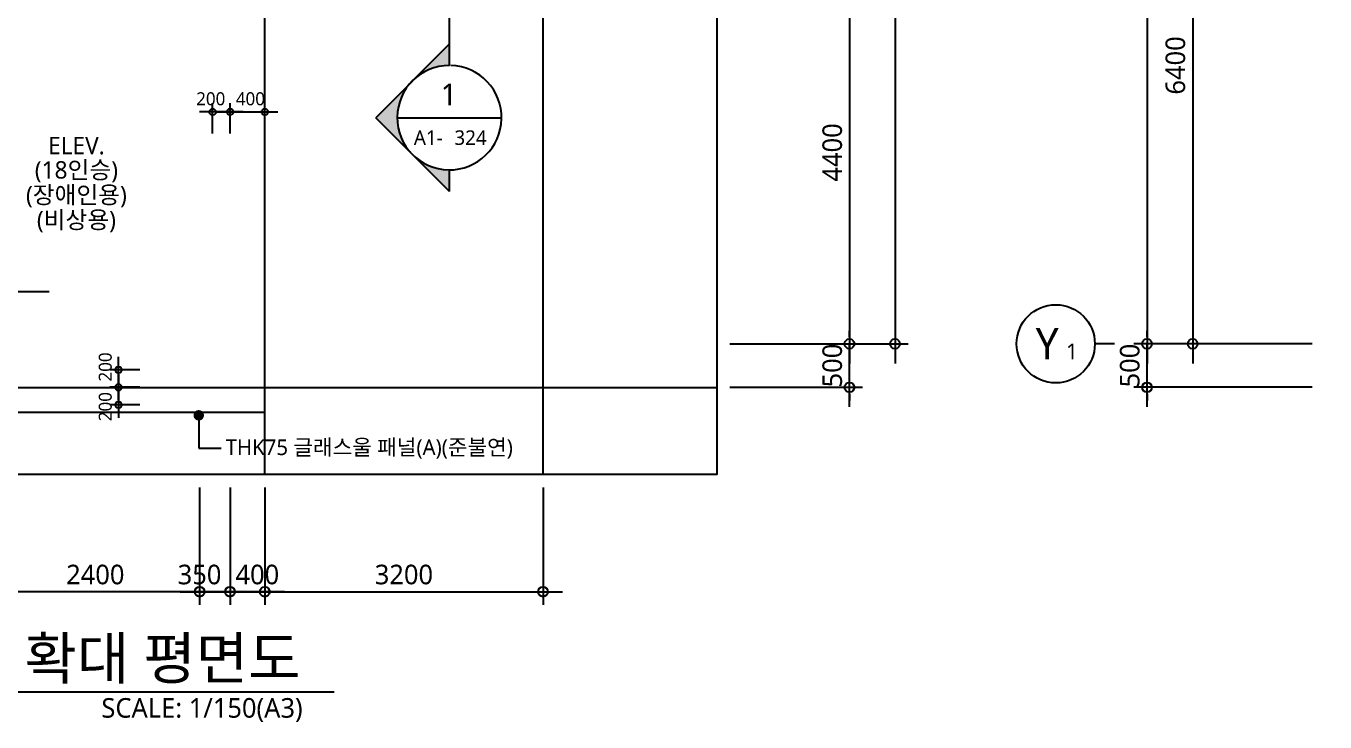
# Model space of a CAD drawing. Header units: millimetres. Extents: x 81033 to 452328, y -17390 to 42241.
# Drawn here: x 157903 to 172845, y 1728 to 9728 of the extents above; entities that cross this region are included whole.
import ezdxf
from ezdxf.enums import TextEntityAlignment as Align

# ---------------------------------------------------------------- set-up
doc = ezdxf.new("R2010")
doc.units = ezdxf.units.MM
doc.header["$LTSCALE"] = 100
doc.header["$MEASUREMENT"] = 0
doc.header["$PDSIZE"] = -10
doc.linetypes.add('CEN', pattern=[62, 60, -1, 0, -1])
doc.layers.get('0').update_dxf_attribs({"linetype": 'CONTINUOUS'})
doc.layers.get('Defpoints').update_dxf_attribs({"color": 171, "linetype": 'CONTINUOUS'})
for name, color, linetype in [('CEN(ST)', 1, 'CEN'), ('INS', 251, 'BATTING'), ('NDIM', 7, 'CONTINUOUS'), ('SYM', 7, 'CONTINUOUS'), ('SYM(AXIS)', 7, 'CONTINUOUS'), ('TEXT', 3, 'CONTINUOUS'), ('TEXT(AXIS)', 2, 'CONTINUOUS'), ('TEXT(MIN)', 7, 'CONTINUOUS'), ('TEXT(노트)', 7, 'CONTINUOUS')]:
    doc.layers.add(name, color=color, linetype=linetype)
doc.styles.add('CGS', font='cgse', dxfattribs={"bigfont": 'cgs'})
doc.styles.add('나눔바른고딕', font='NanumBarunGothic.ttf')
doc.linetypes.add('BATTING', pattern='A,0.0001,-0.1,[134,ltypeshp.shx,S=0.1,R=0,X=-0.1,Y=0],-0.2,[134,ltypeshp.shx,S=0.1,R=180,X=0.1,Y=0],-0.1', length=0.4001)
doc.dimstyles.new('NDIM 1200', dxfattribs={"dimscale": 75, "dimtxt": 3, "dimasz": 1, "dimexe": 2, "dimexo": 2, "dimgap": 1, "dimtad": 1, "dimdec": 0, "dimdsep": 46, "dimtxsty": 'CGS', "dimblk": 'DOT0', "dimcen": 1, "dimdle": 8, "dimclrd": 256, "dimclre": 256, "dimclrt": 256, "dimadec": 0, "dimazin": 0, "dimtfac": 1, "dimtdec": 0, "dimtix": 1, "dimtmove": 2, "dimatfit": 3, "dimldrblk": 'DOT0', "dimfxl": 1, "dimtolj": 1, "dimtzin": 0, "dimlwd": -1, "dimlwe": -1, "dimarcsym": 0})

# ---------------------------------------------------------------- blocks, each defined once
blk = doc.blocks.new('DOT0')
blk.add_line((-3, 0), (3, 0))
at = {"color": 6}
blk.add_circle((0, 0), 0.75, dxfattribs=at)
blk = doc.blocks.new('*D19')
at = {"layer": 'Defpoints', "color": 0, "ltscale": 0.4, "transparency": 16777216}
for p in [(165850, 10475), (165850, 6075), (167375, 6075)]:
    blk.add_point(p, dxfattribs=at)
at = {"layer": 'NDIM', "ltscale": 0.4, "transparency": 16777216}
for p, q in [((166000, 10475), (167525, 10475)), ((167375, 10400), (167375, 6150)), ((166000, 6075), (167525, 6075))]:
    blk.add_line(p, q, dxfattribs=at)
at = {"layer": 'NDIM', "ltscale": 0.4, "transparency": 16777216, "xscale": 75, "yscale": 75, "zscale": 75}
for p, rotation in [((167375, 10475), 90), ((167375, 6075), 270)]:
    blk.add_blockref('DOT0', p, dxfattribs=dict(at, rotation=rotation))
at = {"layer": 'NDIM', "ltscale": 0.4, "transparency": 16777216, "insert": (167178, 8275), "char_height": 225, "attachment_point": 5, "rotation": 90, "style": '나눔바른고딕'}
blk.add_mtext('\\A1;4400', dxfattribs=at)
blk = doc.blocks.new('*D20')
at = {"layer": 'Defpoints', "color": 0, "ltscale": 0.4, "transparency": 16777216}
for p in [(165850, 6075), (167375, 6075), (165850, 5575)]:
    blk.add_point(p, dxfattribs=at)
at = {"layer": 'NDIM', "ltscale": 0.4, "transparency": 16777216}
for p, q in [((167375, 6150), (167375, 6225)), ((166000, 6075), (167525, 6075)), ((167375, 5575), (167375, 6075)), ((166000, 5575), (167525, 5575)), ((167375, 5500), (167375, 5425))]:
    blk.add_line(p, q, dxfattribs=at)
at = {"layer": 'NDIM', "ltscale": 0.4, "transparency": 16777216, "xscale": 75, "yscale": 75, "zscale": 75}
for p, rotation in [((167375, 6075), 270), ((167375, 5575), 90)]:
    blk.add_blockref('DOT0', p, dxfattribs=dict(at, rotation=rotation))
at = {"layer": 'NDIM', "ltscale": 0.4, "transparency": 16777216, "insert": (167178, 5825), "char_height": 225, "attachment_point": 5, "rotation": 90, "style": '나눔바른고딕'}
blk.add_mtext('\\A1;500', dxfattribs=at)
blk = doc.blocks.new('*D21')
at = {"layer": 'Defpoints', "color": 0, "ltscale": 0.4, "transparency": 16777216}
for p in [(165850, 22575), (165850, 6075), (167900, 6075)]:
    blk.add_point(p, dxfattribs=at)
at = {"layer": 'NDIM', "ltscale": 0.4, "transparency": 16777216}
for p, q in [((166000, 22575), (168050, 22575)), ((167900, 22500), (167900, 6150)), ((166000, 6075), (168050, 6075))]:
    blk.add_line(p, q, dxfattribs=at)
at = {"layer": 'NDIM', "ltscale": 0.4, "transparency": 16777216, "xscale": 75, "yscale": 75, "zscale": 75}
for p, rotation in [((167900, 22575), 90), ((167900, 6075), 270)]:
    blk.add_blockref('DOT0', p, dxfattribs=dict(at, rotation=rotation))
at = {"layer": 'NDIM', "ltscale": 0.4, "transparency": 16777216, "insert": (167703, 14325), "char_height": 225, "attachment_point": 5, "rotation": 90, "style": '나눔바른고딕'}
blk.add_mtext('\\A1;16500', dxfattribs=at)
blk = doc.blocks.new('A$C2F20087E')
at = {"layer": 'SYM(AXIS)'}
blk.add_line((600, 0), (600, 300), dxfattribs=at)
blk.add_circle((600, 900), 600, dxfattribs=at)
blk = doc.blocks.new('*D117')
at = {"layer": 'Defpoints', "color": 0, "ltscale": 0.4, "transparency": 16777216}
for p in [(172847, 15775), (170798, 6075), (172847, 6075)]:
    blk.add_point(p, dxfattribs=at)
at = {"layer": 'NDIM', "ltscale": 0.4, "transparency": 16777216}
for p, q in [((172697, 15775), (170648, 15775)), ((170798, 15700), (170798, 6150)), ((172697, 6075), (170648, 6075))]:
    blk.add_line(p, q, dxfattribs=at)
at = {"layer": 'NDIM', "ltscale": 0.4, "transparency": 16777216, "xscale": 75, "yscale": 75, "zscale": 75}
for p, rotation in [((170798, 15775), 90), ((170798, 6075), 270)]:
    blk.add_blockref('DOT0', p, dxfattribs=dict(at, rotation=rotation))
at = {"layer": 'NDIM', "ltscale": 0.4, "transparency": 16777216, "insert": (170600, 10925), "char_height": 225, "attachment_point": 5, "rotation": 90, "style": '나눔바른고딕'}
blk.add_mtext('\\A1;9700', dxfattribs=at)
blk = doc.blocks.new('*D118')
at = {"layer": 'Defpoints', "color": 0, "ltscale": 0.4, "transparency": 16777216}
for p in [(170798, 6075), (172847, 6075), (172847, 5575)]:
    blk.add_point(p, dxfattribs=at)
at = {"layer": 'NDIM', "ltscale": 0.4, "transparency": 16777216}
for p, q in [((170798, 6150), (170798, 6225)), ((172697, 6075), (170648, 6075)), ((170798, 5575), (170798, 6075)), ((172697, 5575), (170648, 5575)), ((170798, 5500), (170798, 5425))]:
    blk.add_line(p, q, dxfattribs=at)
at = {"layer": 'NDIM', "ltscale": 0.4, "transparency": 16777216, "xscale": 75, "yscale": 75, "zscale": 75}
for p, rotation in [((170798, 6075), 270), ((170798, 5575), 90)]:
    blk.add_blockref('DOT0', p, dxfattribs=dict(at, rotation=rotation))
at = {"layer": 'NDIM', "ltscale": 0.4, "transparency": 16777216, "insert": (170600, 5825), "char_height": 225, "attachment_point": 5, "rotation": 90, "style": '나눔바른고딕'}
blk.add_mtext('\\A1;500', dxfattribs=at)
blk = doc.blocks.new('*D120')
at = {"layer": 'Defpoints', "color": 0, "ltscale": 0.4, "transparency": 16777216}
for p in [(172847, 12475), (171323, 6075), (172847, 6075)]:
    blk.add_point(p, dxfattribs=at)
at = {"layer": 'NDIM', "ltscale": 0.4, "transparency": 16777216}
for p, q in [((172697, 12475), (171173, 12475)), ((171323, 12400), (171323, 6150)), ((172697, 6075), (171173, 6075))]:
    blk.add_line(p, q, dxfattribs=at)
at = {"layer": 'NDIM', "ltscale": 0.4, "transparency": 16777216, "xscale": 75, "yscale": 75, "zscale": 75}
for p, rotation in [((171323, 12475), 90), ((171323, 6075), 270)]:
    blk.add_blockref('DOT0', p, dxfattribs=dict(at, rotation=rotation))
at = {"layer": 'NDIM', "ltscale": 0.4, "transparency": 16777216, "insert": (171125, 9275), "char_height": 225, "attachment_point": 5, "rotation": 90, "style": '나눔바른고딕'}
blk.add_mtext('\\A1;6400', dxfattribs=at)
blk = doc.blocks.new('SECTION-11')
at = {"layer": 'SYM'}
blk.add_hatch(color=256, dxfattribs=at).paths.add_polyline_path([(171265, 27376), (171625, 27232), (171625, 27376)])
h = blk.add_hatch(color=256, dxfattribs=at)
h.paths.add_polyline_path([(170777, 11530), (171201, 11106, -0.414214), (171201, 11954)])
h.paths.add_polyline_path([(171201, 11106), (171625, 10682), (171625, 10930, -0.198912)])
h.paths.add_polyline_path([(171201, 11954, -0.198912), (171625, 12130), (171625, 12379)])
at = {"layer": 'Defpoints'}
blk.add_line((171625, 13930), (171625, 25132), dxfattribs=at)
at = {"layer": 'SYM'}
for p, q in [((171265, 27376), (171625, 27232)), ((171625, 27376), (171265, 27376)), ((171625, 25492), (171625, 27376)), ((171625, 25132), (171625, 25312)), ((171625, 13630), (171625, 13930)), ((171625, 12130), (171625, 13330)), ((171625, 12379), (170777, 11530)), ((171625, 10682), (170777, 11530)), ((171025, 11530), (172225, 11530)), ((171625, 10682), (171625, 10930))]:
    blk.add_line(p, q, dxfattribs=at)
blk.add_arc((171625, 11530), 600, 90, 88.3138, dxfattribs=at)
blk = doc.blocks.new('*D373')
at = {"layer": 'Defpoints', "color": 0, "ltscale": 0.4, "transparency": 16777216}
for p in [(160650, 8740), (160250, 8392), (160650, 8392)]:
    blk.add_point(p, dxfattribs=at)
at = {"layer": 'NDIM', "ltscale": 0.4, "transparency": 16777216}
for p, q in [((160250, 8492), (160250, 8840)), ((160650, 8492), (160650, 8840)), ((160300, 8740), (160600, 8740))]:
    blk.add_line(p, q, dxfattribs=at)
at = {"layer": 'NDIM', "ltscale": 0.4, "transparency": 16777216, "xscale": 50, "yscale": 50, "zscale": 50, "rotation": 180}
blk.add_blockref('DOT0', (160250, 8740), dxfattribs=at)
at = {"layer": 'NDIM', "ltscale": 0.4, "transparency": 16777216, "xscale": 50, "yscale": 50, "zscale": 50}
blk.add_blockref('DOT0', (160650, 8740), dxfattribs=at)
at = {"layer": 'NDIM', "ltscale": 0.4, "transparency": 16777216, "insert": (160484, 8891), "char_height": 150, "attachment_point": 5, "style": '나눔바른고딕'}
blk.add_mtext('\\A1;400', dxfattribs=at)
blk = doc.blocks.new('*D374')
at = {"layer": 'Defpoints', "color": 0, "ltscale": 0.4, "transparency": 16777216}
for p in [(160050, 8740), (160050, 8392), (160250, 8392)]:
    blk.add_point(p, dxfattribs=at)
at = {"layer": 'NDIM', "ltscale": 0.4, "transparency": 16777216}
for p, q in [((160050, 8492), (160050, 8840)), ((160250, 8492), (160250, 8840)), ((160200, 8740), (160100, 8740))]:
    blk.add_line(p, q, dxfattribs=at)
at = {"layer": 'NDIM', "ltscale": 0.4, "transparency": 16777216, "xscale": 50, "yscale": 50, "zscale": 50, "rotation": 180}
blk.add_blockref('DOT0', (160050, 8740), dxfattribs=at)
at = {"layer": 'NDIM', "ltscale": 0.4, "transparency": 16777216, "xscale": 50, "yscale": 50, "zscale": 50}
blk.add_blockref('DOT0', (160250, 8740), dxfattribs=at)
at = {"layer": 'NDIM', "ltscale": 0.4, "transparency": 16777216, "insert": (160028, 8891), "char_height": 150, "attachment_point": 5, "style": '나눔바른고딕'}
blk.add_mtext('\\A1;200', dxfattribs=at)
blk = doc.blocks.new('*D330')
at = {"layer": 'Defpoints', "color": 0, "ltscale": 0.4, "transparency": 16777216}
for p in [(158966, 5775), (159313, 5775), (159313, 5575)]:
    blk.add_point(p, dxfattribs=at)
at = {"layer": 'NDIM', "ltscale": 0.4, "transparency": 16777216}
for p, q in [((159213, 5775), (158866, 5775)), ((158966, 5625), (158966, 5725)), ((159213, 5575), (158866, 5575))]:
    blk.add_line(p, q, dxfattribs=at)
at = {"layer": 'NDIM', "ltscale": 0.4, "transparency": 16777216, "xscale": 50, "yscale": 50, "zscale": 50}
for p, rotation in [((158966, 5775), 90), ((158966, 5575), 270)]:
    blk.add_blockref('DOT0', p, dxfattribs=dict(at, rotation=rotation))
at = {"layer": 'NDIM', "ltscale": 0.4, "transparency": 16777216, "insert": (158815, 5809), "char_height": 150, "attachment_point": 5, "rotation": 90, "style": '나눔바른고딕'}
blk.add_mtext('\\A1;200', dxfattribs=at)
blk = doc.blocks.new('*D331')
at = {"layer": 'Defpoints', "color": 0, "ltscale": 0.4, "transparency": 16777216}
for p in [(159313, 5575), (158966, 5375), (159313, 5375)]:
    blk.add_point(p, dxfattribs=at)
at = {"layer": 'NDIM', "ltscale": 0.4, "transparency": 16777216}
for p, q in [((159213, 5575), (158866, 5575)), ((158966, 5525), (158966, 5425)), ((159213, 5375), (158866, 5375))]:
    blk.add_line(p, q, dxfattribs=at)
at = {"layer": 'NDIM', "ltscale": 0.4, "transparency": 16777216, "xscale": 50, "yscale": 50, "zscale": 50}
for p, rotation in [((158966, 5575), 90), ((158966, 5375), 270)]:
    blk.add_blockref('DOT0', p, dxfattribs=dict(at, rotation=rotation))
at = {"layer": 'NDIM', "ltscale": 0.4, "transparency": 16777216, "insert": (158815, 5353), "char_height": 150, "attachment_point": 5, "rotation": 90, "style": '나눔바른고딕'}
blk.add_mtext('\\A1;200', dxfattribs=at)
blk = doc.blocks.new('*D575')
at = {"layer": 'Defpoints', "color": 0, "ltscale": 0.4, "transparency": 16777216}
for p in [(157500, 4575), (159900, 4575), (157500, 3225)]:
    blk.add_point(p, dxfattribs=at)
at = {"layer": 'NDIM', "ltscale": 0.4, "transparency": 16777216}
for p, q in [((157500, 4425), (157500, 3075)), ((159900, 4425), (159900, 3075)), ((159825, 3225), (157575, 3225))]:
    blk.add_line(p, q, dxfattribs=at)
at = {"layer": 'NDIM', "ltscale": 0.4, "transparency": 16777216, "xscale": 75, "yscale": 75, "zscale": 75, "rotation": 180}
blk.add_blockref('DOT0', (157500, 3225), dxfattribs=at)
at = {"layer": 'NDIM', "ltscale": 0.4, "transparency": 16777216, "xscale": 75, "yscale": 75, "zscale": 75}
blk.add_blockref('DOT0', (159900, 3225), dxfattribs=at)
at = {"layer": 'NDIM', "ltscale": 0.4, "transparency": 16777216, "insert": (158700, 3422), "char_height": 225, "attachment_point": 5, "style": '나눔바른고딕'}
blk.add_mtext('\\A1;2400', dxfattribs=at)
blk = doc.blocks.new('*D576')
at = {"layer": 'Defpoints', "color": 0, "ltscale": 0.4, "transparency": 16777216}
for p in [(160650, 4575), (163850, 4575), (163850, 3225)]:
    blk.add_point(p, dxfattribs=at)
at = {"layer": 'NDIM', "ltscale": 0.4, "transparency": 16777216}
for p, q in [((160650, 4425), (160650, 3075)), ((163850, 4425), (163850, 3075)), ((160725, 3225), (163775, 3225))]:
    blk.add_line(p, q, dxfattribs=at)
at = {"layer": 'NDIM', "ltscale": 0.4, "transparency": 16777216, "xscale": 75, "yscale": 75, "zscale": 75, "rotation": 180}
blk.add_blockref('DOT0', (160650, 3225), dxfattribs=at)
at = {"layer": 'NDIM', "ltscale": 0.4, "transparency": 16777216, "xscale": 75, "yscale": 75, "zscale": 75}
blk.add_blockref('DOT0', (163850, 3225), dxfattribs=at)
at = {"layer": 'NDIM', "ltscale": 0.4, "transparency": 16777216, "insert": (162250, 3422), "char_height": 225, "attachment_point": 5, "style": '나눔바른고딕'}
blk.add_mtext('\\A1;3200', dxfattribs=at)
blk = doc.blocks.new('*D577')
at = {"layer": 'Defpoints', "color": 0, "ltscale": 0.4, "transparency": 16777216}
for p in [(159900, 4575), (160250, 4575), (159900, 3225)]:
    blk.add_point(p, dxfattribs=at)
at = {"layer": 'NDIM', "ltscale": 0.4, "transparency": 16777216}
for p, q in [((159900, 4425), (159900, 3075)), ((160250, 4425), (160250, 3075)), ((160175, 3225), (159975, 3225))]:
    blk.add_line(p, q, dxfattribs=at)
at = {"layer": 'NDIM', "ltscale": 0.4, "transparency": 16777216, "xscale": 75, "yscale": 75, "zscale": 75, "rotation": 180}
blk.add_blockref('DOT0', (159900, 3225), dxfattribs=at)
at = {"layer": 'NDIM', "ltscale": 0.4, "transparency": 16777216, "xscale": 75, "yscale": 75, "zscale": 75}
blk.add_blockref('DOT0', (160250, 3225), dxfattribs=at)
at = {"layer": 'NDIM', "ltscale": 0.4, "transparency": 16777216, "insert": (159899, 3422), "char_height": 225, "attachment_point": 5, "style": '나눔바른고딕'}
blk.add_mtext('\\A1;350', dxfattribs=at)
blk = doc.blocks.new('*D578')
at = {"layer": 'Defpoints', "color": 0, "ltscale": 0.4, "transparency": 16777216}
for p in [(160250, 4575), (160650, 4575), (160650, 3225)]:
    blk.add_point(p, dxfattribs=at)
at = {"layer": 'NDIM', "ltscale": 0.4, "transparency": 16777216}
for p, q in [((160250, 4425), (160250, 3075)), ((160650, 4425), (160650, 3075)), ((160325, 3225), (160575, 3225))]:
    blk.add_line(p, q, dxfattribs=at)
at = {"layer": 'NDIM', "ltscale": 0.4, "transparency": 16777216, "xscale": 75, "yscale": 75, "zscale": 75, "rotation": 180}
blk.add_blockref('DOT0', (160250, 3225), dxfattribs=at)
at = {"layer": 'NDIM', "ltscale": 0.4, "transparency": 16777216, "xscale": 75, "yscale": 75, "zscale": 75}
blk.add_blockref('DOT0', (160650, 3225), dxfattribs=at)
at = {"layer": 'NDIM', "ltscale": 0.4, "transparency": 16777216, "insert": (160564, 3422), "char_height": 225, "attachment_point": 5, "style": '나눔바른고딕'}
blk.add_mtext('\\A1;400', dxfattribs=at)

msp = doc.modelspace()

# ---------------------------------------------------------------- linework, layer by layer
at = {"layer": 'CEN(ST)', "ltscale": 10000}
for p, q in [((160650, 4574.8), (160650, 35624.8)), ((163850, 4574.8), (163850, 35624.8)), ((156199.4, 6674.8), (158170.6, 6674.8)), ((146350, 5574.8), (165850, 5574.8))]:
    msp.add_line(p, q, dxfattribs=at)
at = {"layer": 'Defpoints', "ltscale": 10000}
msp.add_lwpolyline([(146350, 35624.8), (165850, 35624.8), (165850, 4574.8), (146350, 4574.8)], close=True, dxfattribs=at)
at = {"layer": 'INS', "ltscale": 0.9}
msp.add_lwpolyline([(160650, 5287.3), (156300, 5287.3)], dxfattribs=at)
at = {"layer": 'SYM'}
msp.add_line((151318.9, 2075.6), (161447.8, 2075.6), dxfattribs=at)

# ---------------------------------------------------------------- block references
msp.add_blockref('SECTION-11', (-8851.9, -2855.4))
at = {"xscale": 0.75, "yscale": 0.75, "zscale": 0.75, "rotation": 89.99999999999932}
msp.add_blockref('A$C2F20087E', (170422.6, 5624.8), dxfattribs=at)

# ---------------------------------------------------------------- texts
at = {"layer": 'TEXT', "style": '나눔바른고딕'}
for s, height, p in [('1', 250, (162674.4, 8817.4)), ('A1-', 166.67, (162364.4, 8362)), ('324', 166.67, (162830.1, 8362.1))]:
    msp.add_text(s, height=height, dxfattribs=at).set_placement(p)
msp.add_text('계단실B 지하1층 확대 평면도', height=480, dxfattribs=at).set_placement((161059.8, 2461.1), align=Align.MIDDLE_RIGHT)
msp.add_text('SCALE: 1/150(A3)', height=225, dxfattribs=at).set_placement((161085.1, 2002.9), align=Align.TOP_RIGHT)
at = {"layer": 'TEXT(AXIS)', "style": '나눔바른고딕'}
for s, height, p in [('Y', 360, (169648.9, 6077.8)), ('1', 180, (169933.3, 5987.8))]:
    msp.add_text(s, height=height, dxfattribs=at).set_placement(p, align=Align.MIDDLE)
at = {"layer": 'TEXT(MIN)', "style": '나눔바른고딕'}
msp.add_text('THK75 글래스울 패널(A)(준불연)', height=180, dxfattribs=at).set_placement((160199.6, 4886.2), align=Align.MIDDLE_LEFT)
at = {"layer": 'TEXT(노트)', "style": '나눔바른고딕'}
for s, p in [('ELEV.', (158482.7, 8351.6)), ('(18인승)', (158482.7, 8064.9)), ('(장애인용)', (158482.7, 7778.3)), ('(비상용)', (158482.7, 7491.6))]:
    msp.add_text(s, height=200, dxfattribs=at).set_placement(p, align=Align.MIDDLE)

# ---------------------------------------------------------------- dimensions: what is measured, and where the dimension line sits
at = {"layer": 'NDIM', "ltscale": 0.4}
for base, p1, p2, angle, picture, middle in [((167900, 6074.8), (165850, 22574.8), (165850, 6074.8), 270, '*D21', (167702.7, 14324.8)), ((170797.6, 6074.8), (172846.9, 15774.8), (172846.9, 6074.8), 270, '*D117', (170600.3, 10924.8)), ((171322.6, 6074.8), (172846.9, 12474.8), (172846.9, 6074.8), 270, '*D120', (171125.3, 9274.8)), ((167375, 6074.8), (165850, 10474.8), (165850, 6074.8), 270, '*D19', (167177.8, 8274.8)), ((167375, 6074.8), (165850, 5574.8), (165850, 6074.8), 90, '*D20', (167177.8, 5824.8)), ((170797.6, 6074.8), (172846.9, 5574.8), (172846.9, 6074.8), 90, '*D118', (170600.5, 5824.8)), ((157500, 3224.8), (159900, 4574.8), (157500, 4574.8), 180, '*D575', (158700, 3422))]:
    dim = msp.add_linear_dim(base=base, p1=p1, p2=p2, angle=angle, dimstyle='NDIM 1200', override={"dimtxsty": '나눔바른고딕'}, dxfattribs=at)
    dim.commit()
    dim.dimension.update_dxf_attribs({"geometry": picture, "text_midpoint": middle})
for base, p1, p2, angle, override, picture, middle in [((160050, 8739.7), (160250, 8392.4), (160050, 8392.4), 180, {"dimscale": 50, "dimtxsty": '나눔바른고딕'}, '*D374', (160028.3, 8890.6)), ((158965.7, 5774.8), (159313, 5574.8), (159313, 5774.8), 90, {"dimscale": 50, "dimtxsty": '나눔바른고딕'}, '*D330', (158814.8, 5808.6)), ((158965.7, 5374.8), (159313, 5574.8), (159313, 5374.8), 270, {"dimscale": 50, "dimtxsty": '나눔바른고딕'}, '*D331', (158814.8, 5353.1)), ((159900, 3224.8), (160250, 4574.8), (159900, 4574.8), 180, {"dimtxsty": '나눔바른고딕'}, '*D577', (159899.4, 3422.1))]:
    dim = msp.add_linear_dim(base=base, p1=p1, p2=p2, angle=angle, dimstyle='NDIM 1200', override=override, dxfattribs=at)
    dim.commit()
    dim.dimension.update_dxf_attribs({"geometry": picture, "text_midpoint": middle, "dimtype": 160})
for base, p1, p2, override, picture, middle in [((160650, 8739.7), (160250, 8392.4), (160650, 8392.4), {"dimscale": 50, "dimtxsty": '나눔바른고딕'}, '*D373', (160483.8, 8890.6)), ((160650, 3224.8), (160250, 4574.8), (160650, 4574.8), {"dimtxsty": '나눔바른고딕'}, '*D578', (160563.6, 3422))]:
    dim = msp.add_linear_dim(base=base, p1=p1, p2=p2, dimstyle='NDIM 1200', override=override, dxfattribs=at)
    dim.commit()
    dim.dimension.update_dxf_attribs({"geometry": picture, "text_midpoint": middle, "dimtype": 160})
dim = msp.add_linear_dim(base=(163850, 3224.8), p1=(160650, 4574.8), p2=(163850, 4574.8), dimstyle='NDIM 1200', override={"dimtxsty": '나눔바른고딕'}, dxfattribs=at)
dim.commit()
dim.dimension.update_dxf_attribs({"geometry": '*D576', "text_midpoint": (162250, 3422.1)})

# ---------------------------------------------------------------- leaders
at = {"layer": 'NDIM', "ltscale": 10000}
msp.add_leader([(159889.9, 5253), (159889.9, 4876.4), (160146.1, 4876.4)], dimstyle='NDIM 1200', override={"dimscale": 120, "dimasz": 1, "dimgap": 1, "dimtad": 0, "dimldrblk": 'Dot'}, dxfattribs=at)

doc.saveas('drawing.dxf')
